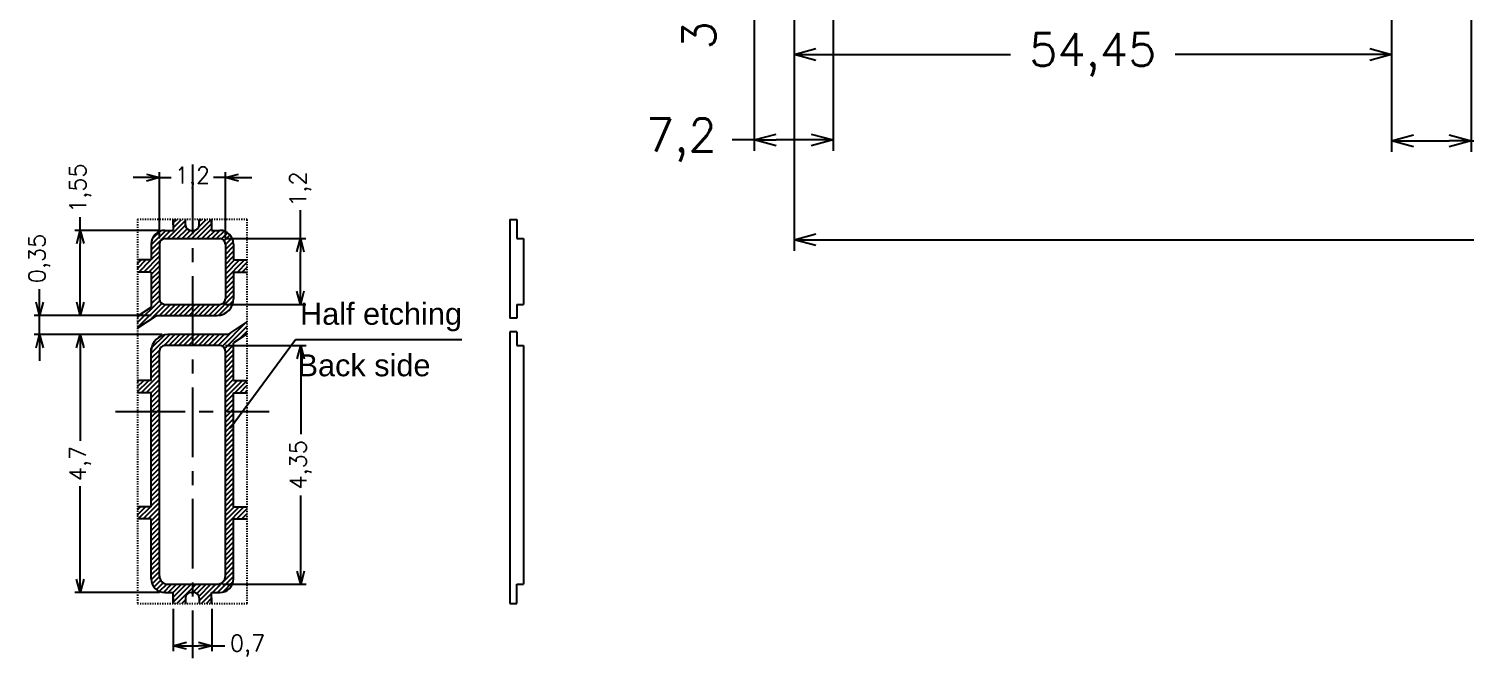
# Model space of a CAD drawing. Header units: millimetres. Extents: x -969 to -640, y 747 to 954.
# Drawn here: x -969.4 to -838.6, y 782.6 to 840 of the extents above; entities that cross this region are included whole.
import ezdxf

# ---------------------------------------------------------------- set-up
doc = ezdxf.new("R2010")
doc.units = ezdxf.units.MM
doc.header["$PDMODE"] = 3
doc.header["$PDSIZE"] = -1
doc.linetypes.add('CENTER', pattern=[10.16, 6.35, -1.27, 1.27, -1.27])
doc.linetypes.add('DOT2', pattern=[0.125, 0, -0.125])
doc.layers.get('DEFPOINTS').update_dxf_attribs({"color": 10})
for name, color, linetype in [('1', 3, 'Continuous'), ('6', 6, 'Continuous'), ('b etching', 1, 'Continuous'), ('CEN', 8, 'CENTER'), ('DIM', 7, 'Continuous')]:
    doc.layers.add(name, color=color, linetype=linetype)
doc.styles.add('SIMPLEX', font='simplex')
doc.styles.get("Standard").update_dxf_attribs({"font": 'txt.shx', "bigfont": 'chineset.shx'})
doc.styles.add('STYLE3', font='arial.ttf')
doc.dimstyles.new('ISO-25', dxfattribs={"dimtxt": 2.5, "dimasz": 2.5, "dimexe": 1.25, "dimexo": 0.625, "dimtad": 1, "dimtxsty": 'Standard', "dimcen": 2.5, "dimadec": 0, "dimazin": 0, "dimtfac": 1, "dimtmove": 0, "dimatfit": 3, "dimfxl": 1, "dimarcsym": 0})

# ---------------------------------------------------------------- blocks, each defined once
blk = doc.blocks.new('_OPEN30')
at = {"color": 0, "linetype": 'ByBlock'}
for p, q in [((-1, 0.268), (0, 0)), ((0, 0), (-1, -0.268)), ((0, 0), (-1, 0))]:
    blk.add_line(p, q, dxfattribs=at)
blk = doc.blocks.new('*D5')
at = {"layer": 'DEFPOINTS', "color": 0, "transparency": 16777216}
for p in [(-899.72, 858.42), (-845.27, 858.42), (-845.27, 837.6)]:
    blk.add_point(p, dxfattribs=at)
at = {"layer": 'DIM', "color": 0, "lineweight": -2, "transparency": 16777216}
for p, q in [((-899.72, 857.42), (-899.72, 836.6)), ((-845.27, 857.42), (-845.27, 836.6)), ((-897.72, 837.6), (-880, 837.6)), ((-847.27, 837.6), (-865, 837.6))]:
    blk.add_line(p, q, dxfattribs=at)
at = {"layer": 'DIM', "color": 0, "lineweight": -2, "transparency": 16777216, "xscale": 2, "yscale": 2, "zscale": 2, "rotation": 180}
blk.add_blockref('_OPEN30', (-899.72, 837.6), dxfattribs=at)
at = {"layer": 'DIM', "color": 0, "lineweight": -2, "transparency": 16777216, "xscale": 2, "yscale": 2, "zscale": 2}
blk.add_blockref('_OPEN30', (-845.27, 837.6), dxfattribs=at)
at = {"layer": 'DIM', "color": 0, "transparency": 16777216, "insert": (-872.5, 837.6), "char_height": 3, "attachment_point": 5, "style": 'SIMPLEX'}
blk.add_mtext('54,45', dxfattribs=at)
blk = doc.blocks.new('*D6')
at = {"layer": 'DEFPOINTS', "color": 0, "transparency": 16777216}
for p in [(-903.35, 857.62), (-896.15, 853.72), (-896.15, 829.82)]:
    blk.add_point(p, dxfattribs=at)
at = {"layer": 'DIM', "color": 0, "lineweight": -2, "transparency": 16777216}
for p, q in [((-903.35, 856.62), (-903.35, 828.82)), ((-896.15, 852.72), (-896.15, 828.82)), ((-903.35, 829.82), (-905.35, 829.82)), ((-898.15, 829.82), (-901.35, 829.82))]:
    blk.add_line(p, q, dxfattribs=at)
at = {"layer": 'DIM', "color": 0, "lineweight": -2, "transparency": 16777216, "xscale": 2, "yscale": 2, "zscale": 2, "rotation": 180}
blk.add_blockref('_OPEN30', (-903.35, 829.82), dxfattribs=at)
at = {"layer": 'DIM', "color": 0, "lineweight": -2, "transparency": 16777216, "xscale": 2, "yscale": 2, "zscale": 2}
blk.add_blockref('_OPEN30', (-896.15, 829.82), dxfattribs=at)
at = {"layer": 'DIM', "color": 0, "transparency": 16777216, "insert": (-909.99, 829.82), "char_height": 3, "attachment_point": 5, "style": 'SIMPLEX'}
blk.add_mtext('7,2', dxfattribs=at)
blk = doc.blocks.new('*D7')
at = {"layer": 'DEFPOINTS', "color": 0, "transparency": 16777216}
for p in [(-845.27, 858.42), (-838.02, 858.42), (-838.02, 829.73)]:
    blk.add_point(p, dxfattribs=at)
at = {"layer": 'DIM', "color": 0, "lineweight": -2, "transparency": 16777216}
for p, q in [((-845.27, 857.42), (-845.27, 828.73)), ((-838.02, 857.42), (-838.02, 828.73)), ((-843.27, 829.73), (-840.02, 829.73)), ((-838.02, 829.73), (-835.52, 829.73))]:
    blk.add_line(p, q, dxfattribs=at)
at = {"layer": 'DIM', "color": 0, "lineweight": -2, "transparency": 16777216, "xscale": 2, "yscale": 2, "zscale": 2, "rotation": 180}
blk.add_blockref('_OPEN30', (-845.27, 829.73), dxfattribs=at)
at = {"layer": 'DIM', "color": 0, "lineweight": -2, "transparency": 16777216, "xscale": 2, "yscale": 2, "zscale": 2}
blk.add_blockref('_OPEN30', (-838.02, 829.73), dxfattribs=at)
at = {"layer": 'DIM', "color": 0, "transparency": 16777216, "insert": (-829.45, 829.73), "char_height": 3, "attachment_point": 5, "style": 'SIMPLEX'}
blk.add_mtext('7,25', dxfattribs=at)
blk = doc.blocks.new('*D15')
at = {"layer": 'DEFPOINTS', "color": 0, "transparency": 16777216}
for p in [(-907.92, 862.09), (-900.97, 862.09), (-904.77, 858.42)]:
    blk.add_point(p, dxfattribs=at)
at = {"layer": 'DIM', "color": 0, "lineweight": -2, "transparency": 16777216}
for p, q in [((-907.92, 864.09), (-907.92, 866.09)), ((-901.97, 862.09), (-908.92, 862.09)), ((-907.92, 862.09), (-907.92, 858.42)), ((-905.77, 858.42), (-908.92, 858.42)), ((-907.92, 856.42), (-907.92, 851.34))]:
    blk.add_line(p, q, dxfattribs=at)
at = {"layer": 'DIM', "color": 0, "lineweight": -2, "transparency": 16777216, "xscale": 2, "yscale": 2, "zscale": 2}
for p, rotation in [((-907.92, 862.09), 270), ((-907.92, 858.42), 90)]:
    blk.add_blockref('_OPEN30', p, dxfattribs=dict(at, rotation=rotation))
at = {"layer": 'DIM', "color": 0, "transparency": 16777216, "insert": (-907.92, 843.84), "char_height": 3, "attachment_point": 5, "rotation": 90, "style": 'SIMPLEX'}
blk.add_mtext('3,675', dxfattribs=at)
blk = doc.blocks.new('*D33')
at = {"layer": 'DEFPOINTS', "color": 0, "transparency": 16777216}
for p in [(-899.72, 858.42), (-660.17, 858.42), (-899.72, 820.72)]:
    blk.add_point(p, dxfattribs=at)
at = {"layer": 'DIM', "color": 0, "lineweight": -2, "transparency": 16777216}
for p, q in [((-899.72, 857.42), (-899.72, 819.72)), ((-660.17, 857.42), (-660.17, 819.72)), ((-897.72, 820.72), (-788.88, 820.72)), ((-662.17, 820.72), (-771.02, 820.72))]:
    blk.add_line(p, q, dxfattribs=at)
at = {"layer": 'DIM', "color": 0, "lineweight": -2, "transparency": 16777216, "xscale": 2, "yscale": 2, "zscale": 2, "rotation": 180}
blk.add_blockref('_OPEN30', (-899.72, 820.72), dxfattribs=at)
at = {"layer": 'DIM', "color": 0, "lineweight": -2, "transparency": 16777216, "xscale": 2, "yscale": 2, "zscale": 2}
blk.add_blockref('_OPEN30', (-660.17, 820.72), dxfattribs=at)
at = {"layer": 'DIM', "color": 0, "transparency": 16777216, "insert": (-779.95, 820.72), "char_height": 3, "attachment_point": 5, "style": 'SIMPLEX'}
blk.add_mtext('239,55', dxfattribs=at)
blk = doc.blocks.new('e1')
at = {"layer": '1'}
for p, q in [((-947.058, 906.581), (-947.058, 906.481)), ((-947.058, 906.481), (-947.058, 906.581)), ((-947.058, 906.581), (-947.058, 906.381)), ((-946.358, 906.581), (-946.358, 906.481)), ((-946.358, 906.481), (-946.358, 906.581)), ((-946.358, 906.581), (-946.358, 906.381)), ((-946.358, 906.381), (-946.208, 906.381)), ((-947.458, 906.131), (-947.458, 905.841)), ((-945.958, 906.131), (-945.958, 905.841)), ((-947.458, 905.841), (-947.708, 905.841)), ((-945.958, 905.841), (-945.708, 905.841)), ((-947.458, 905.621), (-947.708, 905.621)), ((-947.458, 905.621), (-947.458, 904.981)), ((-945.958, 905.621), (-945.958, 905.131)), ((-945.958, 905.621), (-945.708, 905.621)), ((-947.358, 904.831), (-946.258, 904.831)), ((-946.058, 904.481), (-947.158, 904.481)), ((-947.458, 903.641), (-947.458, 904.231)), ((-945.958, 903.641), (-945.958, 904.331)), ((-947.458, 903.641), (-947.708, 903.641)), ((-947.458, 903.421), (-947.708, 903.421)), ((-947.458, 901.341), (-947.458, 903.421)), ((-945.958, 903.641), (-945.708, 903.641)), ((-945.958, 901.341), (-945.958, 903.421)), ((-945.958, 903.421), (-945.708, 903.421)), ((-947.458, 901.341), (-947.708, 901.341)), ((-945.958, 901.341), (-945.708, 901.341)), ((-947.458, 901.121), (-947.708, 901.121)), ((-947.458, 900.031), (-947.458, 901.121)), ((-945.958, 900.031), (-945.958, 901.121)), ((-945.958, 901.121), (-945.708, 901.121)), ((-947.058, 899.581), (-947.058, 899.781)), ((-946.358, 899.781), (-946.208, 899.781)), ((-946.358, 899.581), (-946.358, 899.781)), ((-947.058, 899.581), (-947.058, 899.681)), ((-947.058, 899.681), (-947.058, 899.581)), ((-946.358, 899.581), (-946.358, 899.681)), ((-946.358, 899.681), (-946.358, 899.581))]:
    blk.add_line(p, q, dxfattribs=at)
at = {"layer": '1', "linetype": 'ByBlock'}
for p, q in [((-946.833, 906.481), (-946.833, 906.581)), ((-946.583, 906.481), (-946.583, 906.581)), ((-947.208, 906.381), (-947.058, 906.381)), ((-946.733, 906.381), (-946.683, 906.381)), ((-947.708, 904.814), (-947.458, 904.981)), ((-947.358, 904.831), (-947.708, 904.597)), ((-946.058, 904.481), (-945.708, 904.714)), ((-945.708, 904.497), (-945.958, 904.331)), ((-947.208, 899.781), (-947.058, 899.781)), ((-946.733, 899.781), (-946.683, 899.781)), ((-946.833, 899.681), (-946.833, 899.581)), ((-946.583, 899.681), (-946.583, 899.581))]:
    blk.add_line(p, q, dxfattribs=at)
at = {"layer": '1'}
for centre, radius, start, end in [((-947.208, 906.131), 0.25, 90, 180), ((-946.208, 906.131), 0.25, 0, 90), ((-946.258, 905.131), 0.3, 270, 0), ((-947.158, 904.181), 0.3, 90, 180), ((-947.208, 900.031), 0.25, 180, 270), ((-946.208, 900.031), 0.25, 270, 0)]:
    blk.add_arc(centre, radius, start, end, dxfattribs=at)
at = {"layer": '1', "linetype": 'ByBlock'}
for centre, start, end in [((-946.733, 906.481), 180, 270), ((-946.683, 906.481), 270, 0), ((-946.733, 899.681), 90, 180), ((-946.683, 899.681), 0, 90)]:
    blk.add_arc(centre, 0.1, start, end, dxfattribs=at)
blk = doc.blocks.new('e2')
at = {"layer": 'b etching', "linetype": 'ByBlock'}
for p, q in [((-947.308, 906.131), (-947.308, 905.131)), ((-947.208, 906.231), (-946.208, 906.231)), ((-946.108, 906.131), (-946.108, 905.131)), ((-947.208, 905.031), (-946.208, 905.031)), ((-947.308, 900.081), (-947.308, 904.181)), ((-946.208, 904.281), (-947.208, 904.281)), ((-946.108, 900.081), (-946.108, 904.181)), ((-947.158, 899.931), (-946.258, 899.931))]:
    blk.add_line(p, q, dxfattribs=at)
for centre, radius, start, end in [((-947.208, 906.131), 0.1, 90, 180), ((-946.208, 906.131), 0.1, 360, 90), ((-947.208, 905.131), 0.1, 180, 270), ((-946.208, 905.131), 0.1, 270, 360), ((-947.208, 904.181), 0.1, 90, 180), ((-946.208, 904.181), 0.1, 0, 90), ((-947.158, 900.081), 0.15, 180, 270), ((-946.258, 900.081), 0.15, 270, 0)]:
    blk.add_arc(centre, radius, start, end, dxfattribs=at)
blk = doc.blocks.new('*D40')
at = {"layer": 'DEFPOINTS', "color": 0, "transparency": 16777216}
for p in [(-957.03, 821.57), (-964.75, 813.82), (-957.78, 813.82)]:
    blk.add_point(p, dxfattribs=at)
at = {"layer": 'DIM', "color": 0, "lineweight": -2, "transparency": 16777216}
for p, q in [((-964.75, 821.57), (-964.75, 822.77)), ((-957.53, 821.57), (-965.25, 821.57)), ((-964.75, 815.02), (-964.75, 820.37)), ((-958.28, 813.82), (-965.25, 813.82))]:
    blk.add_line(p, q, dxfattribs=at)
at = {"layer": 'DIM', "color": 0, "lineweight": -2, "transparency": 16777216, "xscale": 1.199999999999999, "yscale": 1.199999999999999, "zscale": 1.199999999999999}
for p, rotation in [((-964.75, 821.57), 90), ((-964.75, 813.82), 270)]:
    blk.add_blockref('_OPEN30', p, dxfattribs=dict(at, rotation=rotation))
at = {"layer": 'DIM', "color": 0, "transparency": 16777216, "insert": (-964.75, 825.42), "char_height": 1.5, "attachment_point": 5, "rotation": 90, "style": 'SIMPLEX'}
blk.add_mtext('1,55', dxfattribs=at)
blk = doc.blocks.new('*D41')
at = {"layer": 'DEFPOINTS', "color": 0, "transparency": 16777216}
for p in [(-957.78, 813.82), (-968.46, 812.07), (-956.78, 812.07)]:
    blk.add_point(p, dxfattribs=at)
at = {"layer": 'DIM', "color": 0, "lineweight": -2, "transparency": 16777216}
for p, q in [((-968.46, 815.02), (-968.46, 816.22)), ((-958.28, 813.82), (-968.96, 813.82)), ((-968.46, 812.07), (-968.46, 813.82)), ((-957.28, 812.07), (-968.96, 812.07)), ((-968.46, 810.87), (-968.46, 809.67))]:
    blk.add_line(p, q, dxfattribs=at)
at = {"layer": 'DIM', "color": 0, "lineweight": -2, "transparency": 16777216, "xscale": 1.199999999999999, "yscale": 1.199999999999999, "zscale": 1.199999999999999}
for p, rotation in [((-968.46, 813.82), 270), ((-968.46, 812.07), 90)]:
    blk.add_blockref('_OPEN30', p, dxfattribs=dict(at, rotation=rotation))
at = {"layer": 'DIM', "color": 0, "transparency": 16777216, "insert": (-968.46, 819.01), "char_height": 1.5, "attachment_point": 5, "rotation": 90, "style": 'SIMPLEX'}
blk.add_mtext('0,35', dxfattribs=at)
blk = doc.blocks.new('*D42')
at = {"layer": 'DEFPOINTS', "color": 0, "transparency": 16777216}
for p in [(-951.53, 826.38), (-957.53, 820.32), (-951.53, 820.32)]:
    blk.add_point(p, dxfattribs=at)
at = {"layer": 'DIM', "color": 0, "lineweight": -2, "transparency": 16777216}
for p, q in [((-958.73, 826.38), (-959.93, 826.38)), ((-957.53, 820.82), (-957.53, 826.88)), ((-957.53, 826.38), (-956.46, 826.38)), ((-951.53, 826.38), (-952.6, 826.38)), ((-951.53, 820.82), (-951.53, 826.88)), ((-950.33, 826.38), (-949.13, 826.38))]:
    blk.add_line(p, q, dxfattribs=at)
at = {"layer": 'DIM', "color": 0, "lineweight": -2, "transparency": 16777216, "xscale": 1.199999999999999, "yscale": 1.199999999999999, "zscale": 1.199999999999999}
blk.add_blockref('_OPEN30', (-957.53, 826.38), dxfattribs=at)
at = {"layer": 'DIM', "color": 0, "lineweight": -2, "transparency": 16777216, "xscale": 1.199999999999999, "yscale": 1.199999999999999, "zscale": 1.199999999999999, "rotation": 180}
blk.add_blockref('_OPEN30', (-951.53, 826.38), dxfattribs=at)
at = {"layer": 'DIM', "color": 0, "transparency": 16777216, "insert": (-954.53, 826.38), "char_height": 1.5, "attachment_point": 5, "style": 'SIMPLEX'}
blk.add_mtext('1,2', dxfattribs=at)
blk = doc.blocks.new('*D43')
at = {"layer": 'DEFPOINTS', "color": 0, "transparency": 16777216}
for p in [(-956.78, 812.07), (-964.76, 788.57), (-957.03, 788.57)]:
    blk.add_point(p, dxfattribs=at)
at = {"layer": 'DIM', "color": 0, "lineweight": -2, "transparency": 16777216}
for p, q in [((-957.28, 812.07), (-965.26, 812.07)), ((-964.76, 810.87), (-964.76, 802.4)), ((-964.76, 789.77), (-964.76, 798.25)), ((-957.53, 788.57), (-965.26, 788.57))]:
    blk.add_line(p, q, dxfattribs=at)
at = {"layer": 'DIM', "color": 0, "lineweight": -2, "transparency": 16777216, "xscale": 1.199999999999999, "yscale": 1.199999999999999, "zscale": 1.199999999999999}
for p, rotation in [((-964.76, 812.07), 90), ((-964.76, 788.57), 270)]:
    blk.add_blockref('_OPEN30', p, dxfattribs=dict(at, rotation=rotation))
at = {"layer": 'DIM', "color": 0, "transparency": 16777216, "insert": (-964.76, 800.32), "char_height": 1.5, "attachment_point": 5, "rotation": 90, "style": 'SIMPLEX'}
blk.add_mtext('4,7', dxfattribs=at)
blk = doc.blocks.new('*D44')
at = {"layer": 'DEFPOINTS', "color": 0, "transparency": 16777216}
for p in [(-952.03, 811.07), (-952.28, 789.32), (-944.67, 789.32)]:
    blk.add_point(p, dxfattribs=at)
at = {"layer": 'DIM', "color": 0, "lineweight": -2, "transparency": 16777216}
for p, q in [((-951.53, 811.07), (-944.17, 811.07)), ((-944.67, 809.87), (-944.67, 802.99)), ((-944.67, 790.52), (-944.67, 797.41)), ((-951.78, 789.32), (-944.17, 789.32))]:
    blk.add_line(p, q, dxfattribs=at)
at = {"layer": 'DIM', "color": 0, "lineweight": -2, "transparency": 16777216, "xscale": 1.199999999999999, "yscale": 1.199999999999999, "zscale": 1.199999999999999}
for p, rotation in [((-944.67, 811.07), 90), ((-944.67, 789.32), 270)]:
    blk.add_blockref('_OPEN30', p, dxfattribs=dict(at, rotation=rotation))
at = {"layer": 'DIM', "color": 0, "transparency": 16777216, "insert": (-944.67, 800.2), "char_height": 1.5, "attachment_point": 5, "rotation": 90, "style": 'SIMPLEX'}
blk.add_mtext('4,35', dxfattribs=at)
blk = doc.blocks.new('*D45')
at = {"layer": 'DEFPOINTS', "color": 0, "transparency": 16777216}
for p in [(-952.03, 820.82), (-944.7, 820.82), (-952.03, 814.82)]:
    blk.add_point(p, dxfattribs=at)
at = {"layer": 'DIM', "color": 0, "lineweight": -2, "transparency": 16777216}
for p, q in [((-944.7, 820.82), (-944.7, 823.42)), ((-951.53, 820.82), (-944.2, 820.82)), ((-944.7, 816.02), (-944.7, 819.62)), ((-951.53, 814.82), (-944.2, 814.82))]:
    blk.add_line(p, q, dxfattribs=at)
at = {"layer": 'DIM', "color": 0, "lineweight": -2, "transparency": 16777216, "xscale": 1.199999999999999, "yscale": 1.199999999999999, "zscale": 1.199999999999999}
for p, rotation in [((-944.7, 820.82), 90), ((-944.7, 814.82), 270)]:
    blk.add_blockref('_OPEN30', p, dxfattribs=dict(at, rotation=rotation))
at = {"layer": 'DIM', "color": 0, "transparency": 16777216, "insert": (-944.7, 825.34), "char_height": 1.5, "attachment_point": 5, "rotation": 90, "style": 'SIMPLEX'}
blk.add_mtext('1,2', dxfattribs=at)
blk = doc.blocks.new('*D46')
at = {"layer": 'DEFPOINTS', "color": 0, "transparency": 16777216}
for p in [(-956.28, 787.57), (-952.78, 787.57), (-952.78, 783.72)]:
    blk.add_point(p, dxfattribs=at)
at = {"layer": 'DIM', "color": 0, "lineweight": -2, "transparency": 16777216}
for p, q in [((-956.28, 787.07), (-956.28, 783.22)), ((-952.78, 787.07), (-952.78, 783.22)), ((-955.08, 783.72), (-953.98, 783.72)), ((-952.78, 783.72), (-951.58, 783.72))]:
    blk.add_line(p, q, dxfattribs=at)
at = {"layer": 'DIM', "color": 0, "lineweight": -2, "transparency": 16777216, "xscale": 1.199999999999999, "yscale": 1.199999999999999, "zscale": 1.199999999999999, "rotation": 180}
blk.add_blockref('_OPEN30', (-956.28, 783.72), dxfattribs=at)
at = {"layer": 'DIM', "color": 0, "lineweight": -2, "transparency": 16777216, "xscale": 1.199999999999999, "yscale": 1.199999999999999, "zscale": 1.199999999999999}
blk.add_blockref('_OPEN30', (-952.78, 783.72), dxfattribs=at)
at = {"layer": 'DIM', "color": 0, "transparency": 16777216, "insert": (-949.51, 783.72), "char_height": 1.5, "attachment_point": 5, "style": 'SIMPLEX'}
blk.add_mtext('0,7', dxfattribs=at)

msp = doc.modelspace()

# ---------------------------------------------------------------- hatches: boundary and pattern name
at = {"layer": 'b etching', "linetype": 'ByBlock'}
h = msp.add_hatch(dxfattribs=at)
h.set_pattern_fill('ANSI31', color=256, scale=0.1, style=0)
h.paths.add_polyline_path([(-954.53233836, 821.57447087), (-954.65733836, 821.57447087, -0.4142135624), (-955.15733836, 822.07447087), (-955.15733836, 822.57447087), (-956.28233836, 822.57447087), (-956.28233836, 822.07447087), (-956.28233836, 821.57447087), (-957.03233836, 821.57447087, 0.4142135624), (-958.28233836, 820.32447087), (-958.28233836, 818.87447087), (-959.53233836, 818.87447087), (-959.53233836, 817.77447087), (-958.28233836, 817.77447087), (-958.28233836, 814.57447087), (-959.53233836, 813.74113754), (-959.53233836, 812.65780421), (-957.78233836, 813.82447087), (-954.53233836, 813.82447087), (-954.53233836, 814.82447087), (-957.03233836, 814.82447087, -0.4142135624), (-957.53233836, 815.32447087), (-957.53233836, 820.32447087, -0.4142135624), (-957.03233836, 820.82447087), (-954.53233836, 820.82447087)])
h.paths.add_polyline_path([(-952.03233836, 821.57447087), (-952.78233836, 821.57447087), (-952.78233836, 822.57447087), (-953.90733836, 822.57447087), (-953.90733836, 822.07447087, -0.4142135624), (-954.40733836, 821.57447087), (-954.53233836, 821.57447087), (-954.53233836, 820.82447087), (-952.03233836, 820.82447087, -0.4142135624), (-951.53233836, 820.32447087), (-951.53233836, 815.32447087, -0.4142135624), (-952.03233836, 814.82447087), (-954.53233836, 814.82447087), (-954.53233836, 813.82447087), (-952.28233836, 813.82447087, 0.4142135624), (-950.78233836, 815.32447087), (-950.78233836, 817.77447087), (-949.53233836, 817.77447087), (-949.53233836, 818.87447087), (-950.78233836, 818.87447087), (-950.78233836, 820.32447087, 0.4142135624)])
h.paths.add_polyline_path([(-954.53233836, 812.07447087), (-956.78233836, 812.07447087, 0.4142135624), (-958.28233836, 810.57447087), (-958.28233836, 807.87447087), (-959.53233836, 807.87447087), (-959.53233836, 806.77447087), (-958.28233836, 806.77447087), (-958.28233836, 805.07447087), (-957.53233836, 805.07447087), (-957.53233836, 810.57447087, -0.4142135624), (-957.03233836, 811.07447087), (-954.53233836, 811.07447087)])
h.paths.add_polyline_path([(-949.53233836, 812.15780421), (-949.53233836, 813.24113754), (-951.28233836, 812.07447087), (-954.53233836, 812.07447087), (-954.53233836, 811.07447087), (-952.03233836, 811.07447087, -0.4142135624), (-951.53233836, 810.57447087), (-951.53233836, 805.07447087), (-950.78233836, 805.07447087), (-950.78233836, 806.77447087), (-949.53233836, 806.77447087), (-949.53233836, 807.87447087), (-950.78233836, 807.87447087), (-950.78233836, 811.32447087)])
h.paths.add_polyline_path([(-957.53233836, 805.07447087), (-958.28233836, 805.07447087), (-958.28233836, 796.37447087), (-959.53233836, 796.37447087), (-959.53233836, 795.27447087), (-958.28233836, 795.27447087), (-958.28233836, 789.82447087, 0.4142135624), (-957.03233836, 788.57447087), (-956.28233836, 788.57447087), (-956.28233836, 787.57447087), (-955.15733836, 787.57447087), (-955.15733836, 788.07447087, -0.4142135624), (-954.65733836, 788.57447087), (-954.53233836, 788.57447087), (-954.53233836, 789.32447087), (-956.78233836, 789.32447087, -0.4142135624), (-957.53233836, 790.07447087)])
h.paths.add_polyline_path([(-949.53233836, 796.37447087), (-950.78233836, 796.37447087), (-950.78233836, 805.07447087), (-951.53233836, 805.07447087), (-951.53233836, 790.07447087, -0.4142135624), (-952.28233836, 789.32447087), (-954.53233836, 789.32447087), (-954.53233836, 788.57447087), (-954.40733836, 788.57447087, -0.4142135624), (-953.90733836, 788.07447087), (-953.90733836, 787.57447087), (-952.78233836, 787.57447087), (-952.78233836, 788.07447087), (-952.78233836, 788.57447087), (-952.03233836, 788.57447087, 0.4142135624), (-950.78233836, 789.82447087), (-950.78233836, 795.27447087), (-949.53233836, 795.27447087)])

# ---------------------------------------------------------------- linework, layer by layer
at = {"linetype": 'ByBlock'}
msp.add_line((-945.14620708, 811.63482138), (-929.98314712, 811.63482138), dxfattribs=at)
at = {"layer": '1', "linetype": 'ByBlock'}
for p, q in [((-925.60607901, 822.57447087), (-924.98107901, 822.57447087)), ((-925.60607901, 822.57447087), (-925.60607901, 813.57447087)), ((-924.98107901, 822.57447087), (-924.98107901, 820.82447087)), ((-924.98107901, 820.82447087), (-924.35607901, 820.82447087)), ((-924.35607901, 820.82447087), (-924.35607901, 814.82447087)), ((-924.98107901, 814.82447087), (-924.35607901, 814.82447087)), ((-924.98107901, 814.82447087), (-924.98107901, 813.57447087)), ((-924.98107901, 813.57447087), (-925.60607901, 813.57447087)), ((-925.60607901, 812.32447087), (-925.60607901, 787.57447087)), ((-924.98107901, 812.32447087), (-925.60607901, 812.32447087)), ((-924.98107901, 812.32447087), (-924.98107901, 811.07447087)), ((-924.98107901, 811.07447087), (-924.35607901, 811.07447087)), ((-924.35607901, 811.07447087), (-924.35607901, 789.32447087)), ((-924.98107901, 787.57447087), (-924.98107901, 789.32447087)), ((-924.98107901, 789.32447087), (-924.35607901, 789.32447087)), ((-925.60607901, 787.57447087), (-924.98107901, 787.57447087))]:
    msp.add_line(p, q, dxfattribs=at)
at = {"layer": '6', "linetype": 'DOT2'}
for p, q in [((-949.53233836, 822.57447087), (-959.53233836, 822.57447087)), ((-959.53233836, 822.57447087), (-959.53233836, 787.57447087)), ((-949.53233836, 787.57447087), (-949.53233836, 822.57447087)), ((-959.53233836, 787.57447087), (-949.53233836, 787.57447087))]:
    msp.add_line(p, q, dxfattribs=at)
at = {"layer": 'CEN', "linetype": 'CENTER'}
for p, q in [((-954.53233836, 827.57447087), (-954.53233836, 782.57447087)), ((-961.53233836, 805.07447087), (-947.53233836, 805.07447087))]:
    msp.add_line(p, q, dxfattribs=at)
at = {"layer": 'DIM'}
msp.add_line((-951.09618829, 803.55218158), (-945.14620708, 811.63482138), dxfattribs=at)

# ---------------------------------------------------------------- block references
at = {"linetype": 'ByBlock', "xscale": 5, "yscale": 5, "zscale": 5}
for name in ['e1', 'e2']:
    msp.add_blockref(name, (3779.00539325, -3710.32896713), dxfattribs=at)

# ---------------------------------------------------------------- texts
at = {"layer": 'DIM', "linetype": 'ByBlock', "style": 'STYLE3'}
msp.add_text('Back side', height=2, dxfattribs=at).set_placement((-944.95177311, 808.27722589))
at = {"layer": 'DIM', "insert": (-944.72803505, 814.96991546), "char_height": 2, "width": 62.8299290021, "attachment_point": 1, "style": 'STYLE3'}
msp.add_mtext('Half etching', dxfattribs=at)

# ---------------------------------------------------------------- dimensions: what is measured, and where the dimension line sits
at = {"layer": 'DIM'}
for base, p1, p2, override, picture, middle in [((-907.92331947, 862.09140189), (-904.7736804, 858.41640189), (-900.9736804, 862.09140189), {"dimtxt": 3, "dimasz": 2, "dimexe": 1, "dimexo": 1, "dimgap": 1.5, "dimtad": 0, "dimdec": 8, "dimtxsty": 'SIMPLEX', "dimblk1": 'OPEN30', "dimblk2": 'OPEN30', "dimsah": 1, "dimtp": 0.05, "dimtm": 0.05, "dimtfac": 0.5, "dimtdec": 8}, '*D15', (-907.92331947, 843.8438286)), ((-964.75142641, 813.82447087), (-957.03233836, 821.57447087), (-957.78233836, 813.82447087), {"dimtxt": 1.5, "dimasz": 1.2, "dimexe": 0.5, "dimexo": 0.5, "dimgap": 0.5, "dimtad": 0, "dimdec": 8, "dimlfac": 0.2, "dimtxsty": 'SIMPLEX', "dimblk1": 'OPEN30', "dimblk2": 'OPEN30', "dimsah": 1, "dimtp": 0.05, "dimtm": 0.05, "dimtfac": 0.5, "dimtdec": 8}, '*D40', (-964.75142641, 825.41732802)), ((-944.7003605, 820.82447087), (-952.03233836, 814.82447087), (-952.03233836, 820.82447087), {"dimtxt": 1.5, "dimasz": 1.2, "dimexe": 0.5, "dimexo": 0.5, "dimgap": 0.5, "dimtad": 0, "dimdec": 8, "dimlfac": 0.2, "dimtxsty": 'SIMPLEX', "dimblk1": 'OPEN30', "dimblk2": 'OPEN30', "dimsah": 1, "dimtp": 0.05, "dimtm": 0.05, "dimtfac": 0.5, "dimtdec": 8}, '*D45', (-944.7003605, 825.34483484)), ((-968.46391058, 812.07447087), (-957.78233836, 813.82447087), (-956.78233836, 812.07447087), {"dimtxt": 1.5, "dimasz": 1.2, "dimexe": 0.5, "dimexo": 0.5, "dimgap": 0.5, "dimtad": 0, "dimdec": 8, "dimlfac": 0.2, "dimtxsty": 'SIMPLEX', "dimblk1": 'OPEN30', "dimblk2": 'OPEN30', "dimsah": 1, "dimtp": 0.05, "dimtm": 0.05, "dimtfac": 0.5, "dimtdec": 8}, '*D41', (-968.46391058, 819.01018516))]:
    dim = msp.add_linear_dim(base=base, p1=p1, p2=p2, angle=90, dimstyle='ISO-25', override=override, dxfattribs=at)
    dim.commit()
    dim.dimension.update_dxf_attribs({"geometry": picture, "text_midpoint": middle, "dimtype": 128})
for base, p1, p2, picture, middle in [((-896.1486803994, 829.820172904), (-903.3486803994, 857.6164018862), (-896.1486803994, 853.7164018862), '*D6', (-909.9915375422, 829.820172904)), ((-838.0236803994, 829.7322828485), (-845.2736803994, 858.4164018862), (-838.0236803994, 858.4164018862), '*D7', (-829.4522518279, 829.7322828485))]:
    dim = msp.add_linear_dim(base=base, p1=p1, p2=p2, dimstyle='ISO-25', override={"dimtxt": 3, "dimasz": 2, "dimexe": 1, "dimexo": 1, "dimgap": 1.5, "dimtad": 0, "dimdec": 8, "dimtxsty": 'SIMPLEX', "dimblk1": 'OPEN30', "dimblk2": 'OPEN30', "dimsah": 1, "dimtp": 0.05, "dimtm": 0.05, "dimtfac": 0.5, "dimtdec": 8}, dxfattribs=at)
    dim.commit()
    dim.dimension.update_dxf_attribs({"geometry": picture, "text_midpoint": middle, "dimtype": 128})
for base, p1, p2, override, picture, middle in [((-845.2736803994, 837.5960476242), (-899.7236803994, 858.4164018862), (-845.2736803994, 858.4164018862), {"dimtxt": 3, "dimasz": 2, "dimexe": 1, "dimexo": 1, "dimgap": 1.5, "dimtad": 0, "dimdec": 8, "dimtxsty": 'SIMPLEX', "dimblk1": 'OPEN30', "dimblk2": 'OPEN30', "dimsah": 1, "dimtp": 0.05, "dimtm": 0.05, "dimtfac": 0.5, "dimtdec": 8}, '*D5', (-872.4986803994, 837.5960476242)), ((-899.7236803994, 820.7191054108), (-660.1736803994, 858.4164018862), (-899.7236803994, 858.4164018862), {"dimtxt": 3, "dimasz": 2, "dimexe": 1, "dimexo": 1, "dimgap": 1.5, "dimtad": 0, "dimdec": 8, "dimtxsty": 'SIMPLEX', "dimblk1": 'OPEN30', "dimblk2": 'OPEN30', "dimsah": 1, "dimtp": 0.05, "dimtm": 0.05, "dimtfac": 0.5, "dimtdec": 8}, '*D33', (-779.9486803994, 820.7191054108)), ((-951.53233836, 826.38121157), (-957.53233836, 820.32447087), (-951.53233836, 820.32447087), {"dimtxt": 1.5, "dimasz": 1.2, "dimexe": 0.5, "dimexo": 0.5, "dimgap": 0.5, "dimtad": 0, "dimdec": 8, "dimlfac": 0.2, "dimtxsty": 'SIMPLEX', "dimblk1": 'OPEN30', "dimblk2": 'OPEN30', "dimsah": 1, "dimtp": 0.05, "dimtm": 0.05, "dimtfac": 0.5, "dimtdec": 8}, '*D42', (-954.53233836, 826.38121157)), ((-952.78233836, 783.7178265), (-956.28233836, 787.57447087), (-952.78233836, 787.57447087), {"dimtxt": 1.5, "dimasz": 1.2, "dimexe": 0.5, "dimexo": 0.5, "dimgap": 0.5, "dimtad": 0, "dimdec": 8, "dimlfac": 0.2, "dimtxsty": 'SIMPLEX', "dimblk1": 'OPEN30', "dimblk2": 'OPEN30', "dimsah": 1, "dimtp": 0.05, "dimtm": 0.05, "dimtfac": 0.5, "dimtdec": 8}, '*D46', (-949.51090978, 783.7178265))]:
    dim = msp.add_linear_dim(base=base, p1=p1, p2=p2, dimstyle='ISO-25', override=override, dxfattribs=at)
    dim.commit()
    dim.dimension.update_dxf_attribs({"geometry": picture, "text_midpoint": middle})
for base, p1, p2, picture, middle in [((-964.76429257, 788.57447087), (-956.78233836, 812.07447087), (-957.03233836, 788.57447087), '*D43', (-964.76429257, 800.32447087)), ((-944.66783898, 789.32447087), (-952.03233836, 811.07447087), (-952.28233836, 789.32447087), '*D44', (-944.66783898, 800.19947087))]:
    dim = msp.add_linear_dim(base=base, p1=p1, p2=p2, angle=90, dimstyle='ISO-25', override={"dimtxt": 1.5, "dimasz": 1.2, "dimexe": 0.5, "dimexo": 0.5, "dimgap": 0.5, "dimtad": 0, "dimdec": 8, "dimlfac": 0.2, "dimtxsty": 'SIMPLEX', "dimblk1": 'OPEN30', "dimblk2": 'OPEN30', "dimsah": 1, "dimtp": 0.05, "dimtm": 0.05, "dimtfac": 0.5, "dimtdec": 8}, dxfattribs=at)
    dim.commit()
    dim.dimension.update_dxf_attribs({"geometry": picture, "text_midpoint": middle})

doc.saveas('drawing.dxf')
